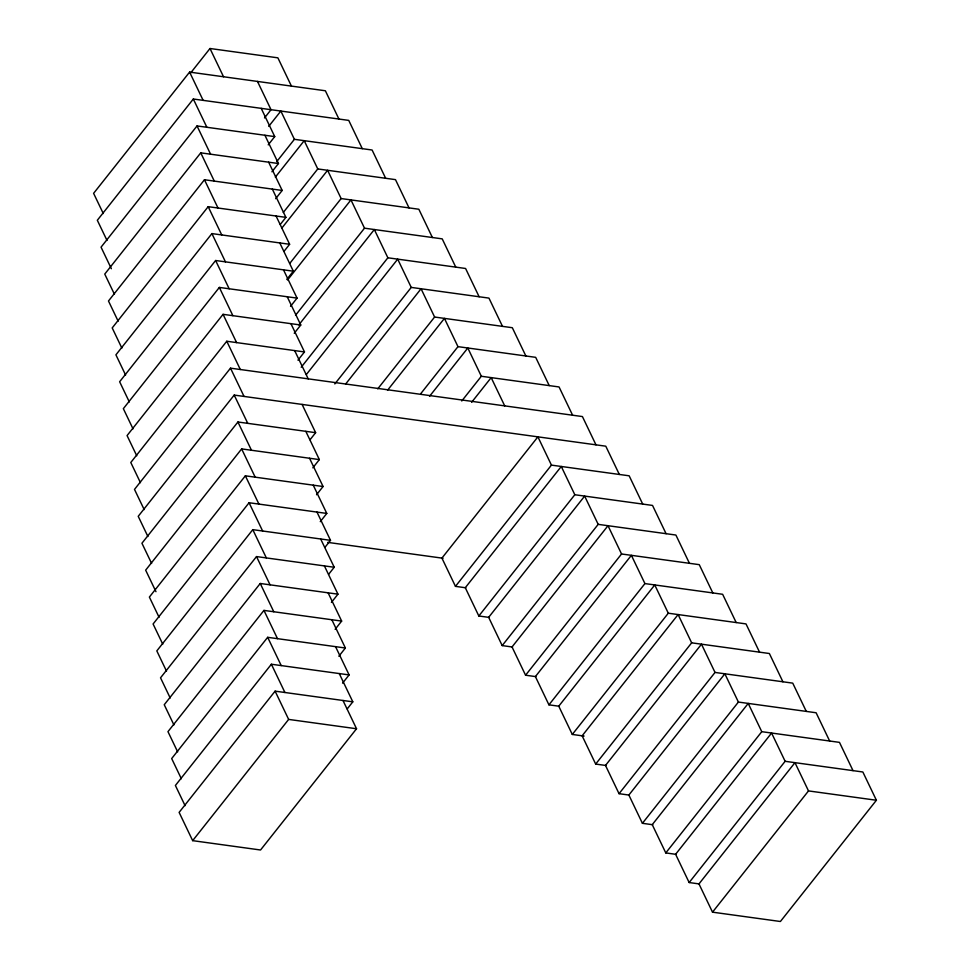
<?xml version="1.0" encoding="UTF-8"?>
<svg xmlns="http://www.w3.org/2000/svg" width="970" height="970" viewBox="0 0 970 970"><rect width="100%" height="100%" fill="white"/><g stroke="black" fill="none" stroke-linecap="round" stroke-linejoin="round"><path stroke-width="1.45" d="M338.918 119.043L325.374 90.768L189.599 72.095L93.605 193.345L103.281 213.533M190.423 73.223L209.993 48.5L277.881 57.836L291.424 86.1M362.283 148.652L348.739 120.389L193.321 99.013L97.327 220.263L107.003 240.451M268.217 144.857L274.74 136.612L197.031 125.93L101.05 247.168L111.368 268.714M271.94 171.775L278.463 163.53L200.754 152.848L104.76 274.086L114.436 294.274M275.662 198.692L282.185 190.447L204.464 179.753L108.482 301.003L118.158 321.191M264.507 117.94L271.03 109.707L257.486 81.431M268.738 126.355L280.851 111.053L294.395 139.316L372.104 150.01L385.648 178.274M280.306 224.422L285.895 217.365L208.186 206.671L112.205 327.921L121.868 348.109M284.028 251.339L289.618 244.282L211.909 233.588L115.915 354.838L125.591 375.026M276.692 161.687L294.395 139.316M275.334 177.158L304.216 140.674L317.76 168.938L395.481 179.632L409.025 207.895M286.805 279.433L293.328 271.188L215.619 260.506L119.637 381.743L129.313 401.944M290.527 306.35L297.05 298.105L219.341 287.423L123.348 408.661L133.023 428.849M283.288 212.491L317.76 168.938M281.93 227.974L327.593 170.296L341.137 198.559L418.846 209.241L432.39 237.517M294.25 333.268L300.773 325.023L223.052 314.328L127.07 435.578L136.746 455.767M297.96 360.173L304.483 351.94L226.774 341.246L130.792 462.496L140.456 482.684M289.872 263.294L341.137 198.559M287.593 279.954L350.958 199.905L364.502 228.18L442.211 238.862L455.754 267.126M595.968 444.842L582.424 416.566L230.496 368.163L134.503 489.413L144.178 509.602M295.535 315.286L364.502 228.18M619.333 474.451L605.789 446.188L234.206 395.081L138.225 516.319L147.901 536.519M298.845 324.877L374.323 229.526L387.867 257.79L465.588 268.484L479.119 296.747M310.048 439.749L315.638 432.681L237.929 421.998L141.935 543.236L151.611 563.424M301.197 367.266L387.867 257.79M312.837 467.843L319.36 459.598L241.651 448.904L145.658 570.154L155.976 591.688M306.362 374.505L397.7 259.148L411.244 287.411L488.953 298.105L502.496 326.369M316.547 494.748L323.071 486.516L245.362 475.821L149.38 597.071L159.056 617.259M334.82 383.938L411.244 287.411M320.27 521.666L326.793 513.433L249.084 502.739L153.09 623.989L162.766 644.177M345.575 384.108L421.065 288.757L434.608 317.032L512.318 327.714L525.861 355.99M324.914 547.407L330.515 540.338L252.794 529.656L156.813 650.894L166.488 671.094M377.754 388.837L434.608 317.032M387.588 390.183L444.43 318.378L457.973 346.642L535.683 357.336L549.226 385.599M328.636 574.325L334.226 567.256L256.517 556.574L160.535 677.812L170.199 698M331.425 602.418L337.948 594.173L260.239 583.479L164.245 704.729L173.921 724.917M420.701 393.735L457.973 346.642M429.589 396.257L467.807 348L481.338 376.263L559.059 386.957L572.603 415.221M335.135 629.324L341.658 621.091L263.949 610.397L167.968 731.647L177.643 751.835M338.857 656.241L345.381 648.009L267.671 637.314L171.678 758.564L181.354 778.752M461.768 400.986L481.338 376.263M471.602 402.332L491.172 377.621L504.715 405.884M342.58 683.159L349.103 674.914L271.382 664.232L175.4 785.47L185.076 805.67M347.224 708.9L352.813 701.831L275.104 691.149L179.123 812.387L192.666 840.65L260.542 849.999L356.536 728.749L342.992 700.486M192.666 840.65L288.648 719.413L356.536 728.749M551.445 465.115L537.901 436.852L441.92 558.102L455.463 586.365L551.445 465.115L629.166 475.809L642.71 504.073M574.822 494.736L561.278 466.473L465.285 587.711L478.828 615.986L574.822 494.736L652.531 505.431L666.075 533.694M598.187 524.358L584.643 496.094L488.662 617.332L502.193 645.596L598.187 524.358L675.896 535.04L689.44 563.315M621.552 553.979L608.008 525.704L512.027 646.954L525.57 675.217L621.552 553.979L699.261 564.661L712.804 592.925M644.929 583.588L631.385 555.325L535.391 676.575L548.935 704.838L644.929 583.588L722.638 594.283L736.181 622.546M668.294 613.21L654.75 584.946L558.756 706.184L572.3 734.448L668.294 613.21L746.003 623.904L759.546 652.167M691.659 642.831L678.115 614.556L582.133 735.806L595.677 764.069L691.659 642.831L769.368 653.513L782.911 681.789M715.023 672.44L701.48 644.177L605.498 765.427L619.042 793.69L715.023 672.44L792.745 683.135L806.288 711.398M738.4 702.062L724.857 673.798L628.863 795.036L642.407 823.312L738.4 702.062L816.11 712.756L829.653 741.019M761.765 731.683L748.222 703.42L652.24 824.658L665.784 852.921L761.765 731.683L839.474 742.365L853.018 770.641M785.13 761.304L771.587 733.029L675.605 854.279L689.149 882.542L785.13 761.304L862.851 771.987L876.395 800.25L780.401 921.5L712.513 912.164L698.97 883.9L794.963 762.65L808.507 790.914L876.395 800.25M712.513 912.164L808.507 790.914M327.763 542.388L443.072 558.259M455.463 586.365L465.794 587.784M478.828 615.986L489.159 617.405M502.193 645.596L512.536 647.026M525.57 675.217L535.901 676.636M548.935 704.838L559.266 706.257M572.3 734.448L584.11 736.072M595.677 764.069L606.007 765.488M619.042 793.69L629.372 795.109M642.407 823.312L652.737 824.73M665.784 852.921L676.114 854.352M689.149 882.542L699.479 883.961M261.197 108.349L274.74 136.612M264.919 135.266L278.463 163.53M268.642 162.184L282.185 190.447M209.993 48.5L223.536 76.763M272.352 189.101L285.895 217.365M276.074 216.007L289.618 244.282M279.796 242.924L293.328 271.188M189.599 72.095L203.142 100.359M283.507 269.842L297.05 298.105M193.321 99.013L206.865 127.276M287.229 296.759L300.773 325.023M197.031 125.93L210.575 154.194M290.939 323.677L304.483 351.94M200.754 152.848L214.297 181.111M294.662 350.582L308.205 378.858M204.464 179.753L218.007 208.029M208.186 206.671L221.73 234.934M302.094 404.417L315.638 432.681M211.909 233.588L225.452 261.851M305.817 431.335L319.36 459.598M215.619 260.506L229.162 288.769M309.527 458.252L323.071 486.516M219.341 287.423L232.885 315.686M313.249 485.158L326.793 513.433M223.052 314.328L236.595 342.604M316.972 512.075L330.515 540.338M226.774 341.246L240.317 369.509M320.682 538.993L334.226 567.256M230.496 368.163L244.04 396.427M324.404 565.91L337.948 594.173M234.206 395.081L247.75 423.344M328.115 592.828L341.658 621.091M237.929 421.998L251.472 450.262M331.837 619.733L345.381 648.009M241.651 448.904L255.183 477.179M335.559 646.65L349.103 674.914M245.362 475.821L258.905 504.085M339.27 673.568L352.813 701.831M249.084 502.739L262.627 531.002M252.794 529.656L266.338 557.92M256.517 556.574L270.06 584.837M260.239 583.479L273.782 611.755M263.949 610.397L277.493 638.66M267.671 637.314L281.215 665.578M271.382 664.232L284.925 692.495M275.104 691.149L288.648 719.413"/></g></svg>
